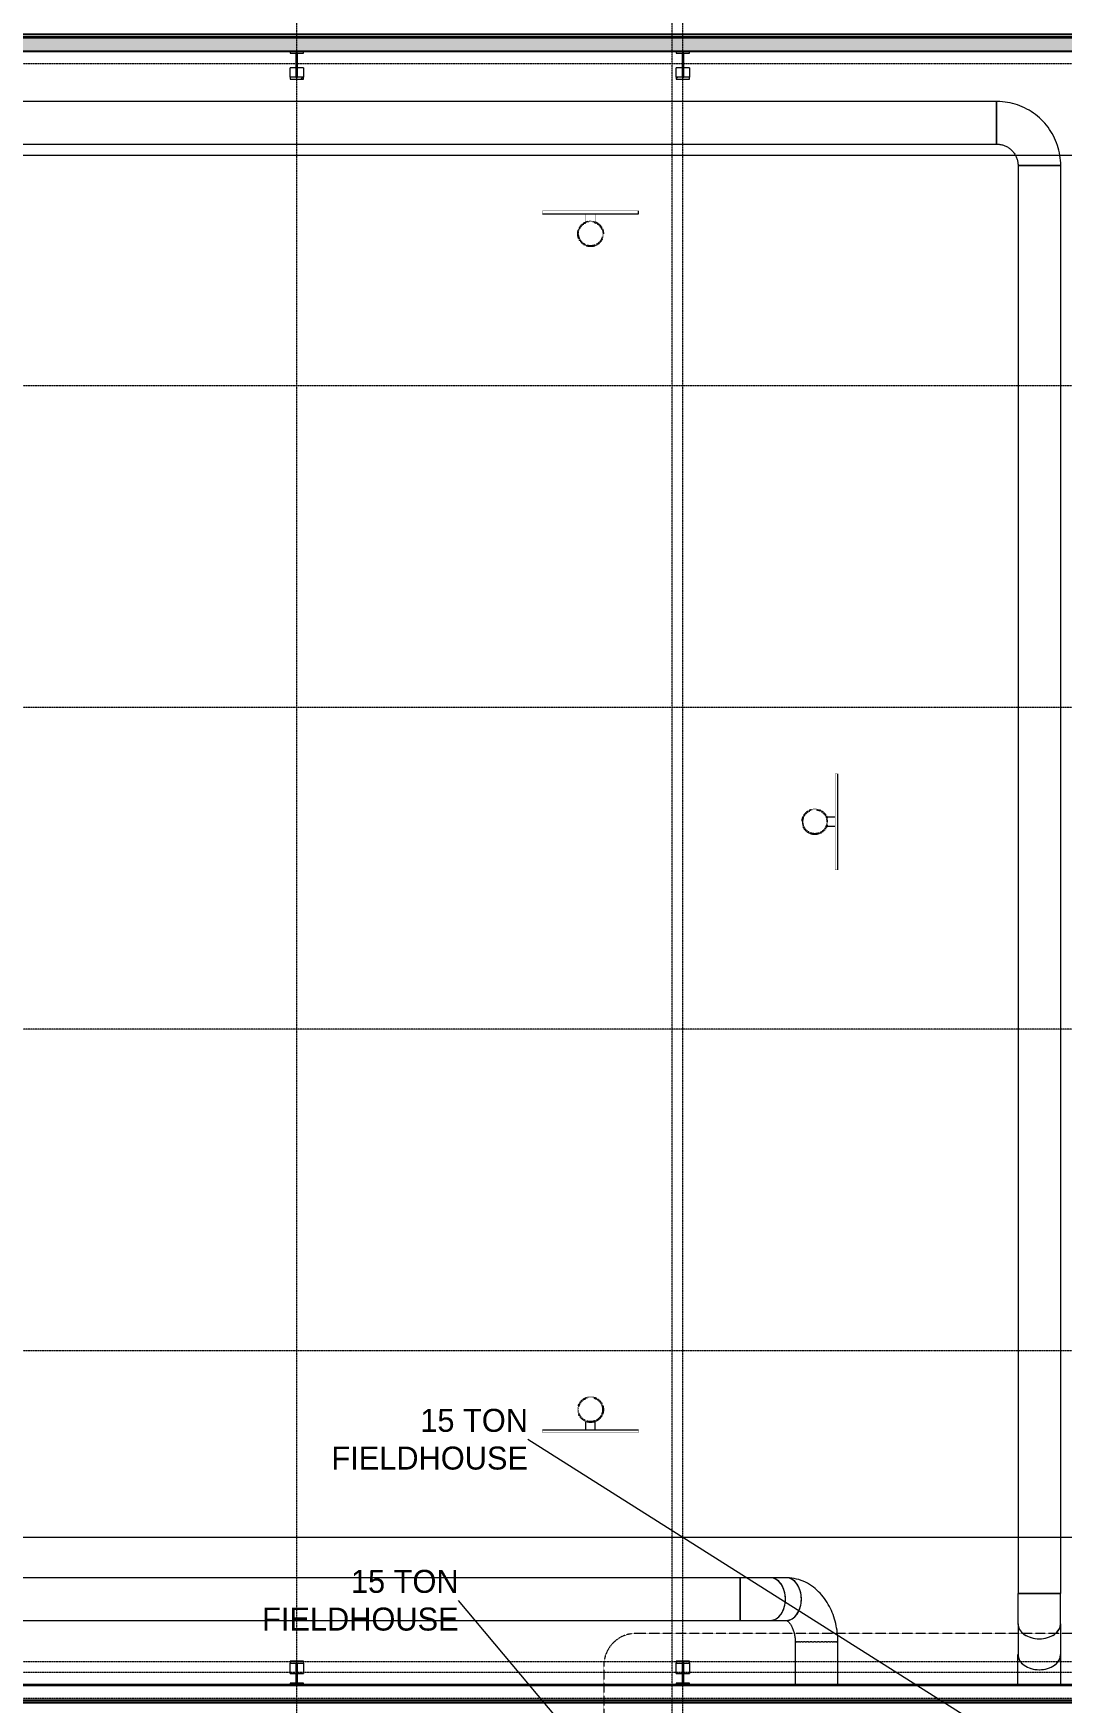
# Model space of a CAD drawing. Header units: inches. Extents: x 21290 to 29249, y -23522 to -20467.
# Drawn here: x 25205 to 25975, y -22373 to -21121 of the extents above; entities that cross this region are included whole.
import ezdxf

# ---------------------------------------------------------------- set-up
doc = ezdxf.new("R2010")
doc.units = ezdxf.units.IN
doc.header["$MEASUREMENT"] = 0
for name, pattern in [('Dash', [0.25, 0.125, -0.125]), ('Dash Dot 3_16_', [0.3125, 0.1875, -0.0625, 0, -0.0625]), ('Grid Line 1_2_', [0.875, 0.5, -0.125, 0.125, -0.125])]:
    doc.linetypes.add(name, pattern=pattern)
for name, color, linetype, lineweight in [('A-ANNO-SYMB', 150, 'Continuous', 9), ('A-WALL', 113, 'Continuous', 9), ('A-WALL-PATT', 111, 'Continuous', 25), ('G-ANNO-SYMB', 111, 'Continuous', 9), ('M-EQPM-IDEN', 50, 'Continuous', 9), ('M-HVAC-DUCT', 70, 'Continuous', 9), ('Q-SPCQ', 91, 'Continuous', 9), ('Q-SPCQ-HDLN', 91, 'Dash', 9), ('S-BEAM', 12, 'Continuous', 9), ('S-GRID', 1, 'Continuous', 9)]:
    doc.layers.add(name, color=color, linetype=linetype, lineweight=lineweight)
doc.styles.add('Century Gothic', font='GOTHIC.TTF', dxfattribs={"height": 17.245342})
pattern_1 = [(225, (25691.39, -22360.053), (19.00703, -19.00703), []), (225, (25691.39, -22388.853), (19.00703, -19.00703), [])]
pattern_2 = [(225, (25401.89, -22360.053), (19.00703, -19.00703), []), (225, (25401.89, -22388.853), (19.00703, -19.00703), [])]

# ---------------------------------------------------------------- blocks, each defined once
blk = doc.blocks.new('Basketball_Backstop-Performance_Sports_Systems-3103-Ceiling_Hung - 27_-0_ to 27_-11 7_8_-706978-Roof Low')
at = {"layer": 'Q-SPCQ-HDLN'}
for p, q in [((36, 0), (-36, 0)), ((-36, 0), (-36, -2.2)), ((-3.5, 0), (-3.5, 6.2)), ((3.5, 0), (3.5, 6.2)), ((36, -2.2), (36, 0)), ((-36, -2.2), (36, -2.2))]:
    blk.add_line(p, q, dxfattribs=at)
for radius in [9.62, 9]:
    blk.add_circle((0, 15.1), radius, dxfattribs=at)
blk = doc.blocks.new('Basketball_Backstop-Performance_Sports_Systems-3103-Ceiling_Hung - 27_-0_ to 27_-11 7_8_-652462-Roof Low')
at = {"layer": 'Q-SPCQ-HDLN'}
for p, q in [((-36, 0), (-36, 2.2)), ((-36, 2.2), (36, 2.2)), ((36, 2.2), (36, 0)), ((36, 0), (-36, 0)), ((-3.5, 0), (-3.5, -6.2)), ((3.5, 0), (3.5, -6.2))]:
    blk.add_line(p, q, dxfattribs=at)
for radius in [9.63, 9]:
    blk.add_circle((0, -15.1), radius, dxfattribs=at)
blk = doc.blocks.new('columns and girder2 - one-1334686-Roof Low')
at = {"layer": 'S-BEAM'}
h = blk.add_hatch(dxfattribs=at)
h.set_pattern_fill('FP_8', color=256, style=0, pattern_type=2)
h.set_pattern_definition(pattern_1)
h.paths.add_polyline_path([(0, -1.3), (-5, -1.3), (-5, -2), (5, -2), (5, -1.3)], flags=0)
h.paths.add_polyline_path([(5, -17), (-5, -17), (-5, -18.5), (5, -18.5)], flags=0)
h.paths.add_polyline_path([(-5, -1204.9), (-5, -1206.4), (5, -1206.4), (5, -1204.9)], flags=0)
h.paths.add_polyline_path([(-5, -1224.3), (-5, -1225.8), (5, -1225.8), (5, -1224.3)], flags=0)
h = blk.add_hatch(dxfattribs=at)
h.set_pattern_fill('FP_8', color=256, style=0, pattern_type=2)
h.set_pattern_definition(pattern_1)
h.paths.add_polyline_path([(-0.6, -2), (-0.6, -17), (0.6, -17), (0.6, -2)], flags=0)
h.paths.add_polyline_path([(-0.6, -1206.4), (-0.6, -1224.3), (0.6, -1224.3), (0.6, -1206.4)], flags=0)
at = {"layer": 'S-BEAM', "lineweight": 15}
for p, q in [((-5, -1.3), (-5, -2)), ((-5, -2), (5, -2)), ((0.6, -2), (-0.6, -2)), ((-0.6, -2), (-0.6, -17)), ((0.6, -17), (0.6, -2)), ((5, -2), (5, -1.3)), ((5, -17), (-5, -17)), ((-5, -17), (-5, -18.5)), ((-5, -18.5), (5, -18.5)), ((-0.6, -17), (0.6, -17)), ((5, -18.5), (5, -17)), ((5, -1204.9), (-5, -1204.9)), ((-5, -1204.9), (-5, -1206.4)), ((-5, -1206.4), (5, -1206.4)), ((0.6, -1206.4), (-0.6, -1206.4)), ((-0.6, -1206.4), (-0.6, -1224.3)), ((0.6, -1224.3), (0.6, -1206.4)), ((5, -1206.4), (5, -1204.9)), ((5, -1224.3), (-5, -1224.3)), ((-5, -1224.3), (-5, -1225.8)), ((-0.6, -1224.3), (0.6, -1224.3)), ((5, -1225.8), (5, -1224.3))]:
    blk.add_line(p, q, dxfattribs=at)
at = {"layer": 'S-BEAM'}
for p, q in [((-5, -17), (-5, -9.2)), ((-0.6, -9.2), (-5, -9.2)), ((5, -9.2), (0.6, -9.2)), ((5, -9.2), (5, -17)), ((-5, -1213.3), (-5, -1206.4)), ((-5, -1213.3), (-0.6, -1213.3)), ((0.6, -1213.3), (5, -1213.3)), ((5, -1206.4), (5, -1213.3))]:
    blk.add_line(p, q, dxfattribs=at)
blk = doc.blocks.new('columns and girder2 - one-V1-Roof Low')
at = {"layer": 'S-BEAM'}
h = blk.add_hatch(dxfattribs=at)
h.set_pattern_fill('FP_9', color=256, style=0, pattern_type=2)
h.set_pattern_definition(pattern_2)
h.paths.add_polyline_path([(0, -1.3), (-5, -1.3), (-5, -2), (5, -2), (5, -1.3)], flags=0)
h.paths.add_polyline_path([(5, -17), (-5, -17), (-5, -18.5), (5, -18.5)], flags=0)
h.paths.add_polyline_path([(-5, -1204.9), (-5, -1206.4), (5, -1206.4), (5, -1204.9)], flags=0)
h.paths.add_polyline_path([(-5, -1224.3), (-5, -1225.8), (5, -1225.8), (5, -1224.3)], flags=0)
h = blk.add_hatch(dxfattribs=at)
h.set_pattern_fill('FP_9', color=256, style=0, pattern_type=2)
h.set_pattern_definition(pattern_2)
h.paths.add_polyline_path([(0.6, -2), (-0.6, -2), (-0.6, -17), (0.6, -17)], flags=0)
h.paths.add_polyline_path([(0.6, -1206.4), (-0.6, -1206.4), (-0.6, -1224.3), (0.6, -1224.3)], flags=0)
at = {"layer": 'S-BEAM', "lineweight": 15}
for p, q in [((-5, -1.3), (-5, -2)), ((-5, -2), (5, -2)), ((0.6, -2), (-0.6, -2)), ((-0.6, -2), (-0.6, -17)), ((0.6, -17), (0.6, -2)), ((5, -2), (5, -1.3)), ((5, -17), (-5, -17)), ((-5, -17), (-5, -18.5)), ((-5, -18.5), (5, -18.5)), ((-0.6, -17), (0.6, -17)), ((5, -18.5), (5, -17)), ((5, -1204.9), (-5, -1204.9)), ((-5, -1204.9), (-5, -1206.4)), ((-5, -1206.4), (5, -1206.4)), ((0.6, -1206.4), (-0.6, -1206.4)), ((-0.6, -1206.4), (-0.6, -1224.3)), ((0.6, -1224.3), (0.6, -1206.4)), ((5, -1206.4), (5, -1204.9)), ((5, -1224.3), (-5, -1224.3)), ((-5, -1224.3), (-5, -1225.8)), ((-0.6, -1224.3), (0.6, -1224.3)), ((5, -1225.8), (5, -1224.3))]:
    blk.add_line(p, q, dxfattribs=at)
at = {"layer": 'S-BEAM'}
for p, q in [((-5, -17), (-5, -9.2)), ((-0.6, -9.2), (-5, -9.2)), ((5, -9.2), (0.6, -9.2)), ((5, -9.2), (5, -17)), ((-5, -1213.3), (-5, -1206.4)), ((-5, -1213.3), (-0.6, -1213.3)), ((0.6, -1213.3), (5, -1213.3)), ((5, -1206.4), (5, -1213.3))]:
    blk.add_line(p, q, dxfattribs=at)
blk = doc.blocks.new('Girt_Z - 10_D-1472864-Roof Low')
at = {"layer": 'S-BEAM'}
for p, q in [((26270.9, -22360.1), (22791.4, -22360.1)), ((26270.9, -22360.2), (22791.4, -22360.2)), ((26263.4, -22359.6), (22799.4, -22359.6))]:
    blk.add_line(p, q, dxfattribs=at)
blk = doc.blocks.new('Round Elbow - 1_0 D-1542880-Roof Low')
at = {"layer": 'M-HVAC-DUCT'}
for p, q in [((-16, 32), (0, 32)), ((0, 32), (16, 32)), ((-32, 0), (-32, 16)), ((-32, -16), (-32, 0))]:
    blk.add_line(p, q, dxfattribs=at)
at = {"layer": 'M-HVAC-DUCT', "flags": 128}
for points in [[(-16, 32), (-16, 31.4), (-16.1, 30.7), (-16.1, 30.1), (-16.2, 29.5), (-16.3, 28.8), (-16.5, 28.2), (-16.6, 27.6), (-16.8, 27), (-17, 26.4), (-17.3, 25.8), (-17.5, 25.2), (-17.8, 24.6), (-18.1, 24), (-18.4, 23.5), (-18.8, 23), (-19.2, 22.4), (-19.6, 21.9), (-20, 21.4), (-20.4, 21), (-20.9, 20.5), (-21.3, 20.1), (-21.8, 19.7), (-22.3, 19.3), (-22.8, 18.9), (-23.4, 18.5), (-23.9, 18.2), (-24.5, 17.9), (-25, 17.6), (-25.6, 17.3), (-26.2, 17.1), (-26.8, 16.9), (-27.4, 16.7), (-28, 16.5), (-28.7, 16.4), (-29.3, 16.2), (-29.9, 16.1), (-30.5, 16.1), (-31.2, 16), (-31.8, 16), (-32, 16)], [(-32, -16), (-30.1, -16), (-28.2, -15.8), (-26.3, -15.7), (-24.4, -15.4), (-22.5, -15), (-20.6, -14.6), (-18.7, -14.1), (-16.9, -13.6), (-15.1, -12.9), (-13.3, -12.2), (-11.6, -11.4), (-9.8, -10.6), (-8.1, -9.7), (-6.5, -8.7), (-4.9, -7.6), (-3.3, -6.5), (-1.8, -5.3), (-0.3, -4.1), (1.1, -2.8), (2.4, -1.4), (3.7, 0), (5, 1.4), (6.2, 2.9), (7.3, 4.5), (8.4, 6.1), (9.4, 7.7), (10.3, 9.4), (11.2, 11.1), (12, 12.8), (12.7, 14.6), (13.4, 16.4), (14, 18.2), (14.5, 20.1), (14.9, 22), (15.3, 23.8), (15.6, 25.7), (15.8, 27.6), (15.9, 29.6), (16, 31.5), (16, 32)]]:
    blk.add_lwpolyline(points, dxfattribs=at)
blk = doc.blocks.new('Round Elbow - 1_0 D-1571915-Roof Low')
at = {"layer": 'M-HVAC-DUCT'}
for p, q in [((25734.3, -22295.1), (25734.3, -22279.1)), ((25734.3, -22311.1), (25734.3, -22295.1))]:
    blk.add_line(p, q, dxfattribs=at)
at = {"layer": 'M-HVAC-DUCT', "flags": 128}
for points in [[(25756.9, -22279.1), (25756, -22279.1), (25755, -22279.1), (25754, -22279.1), (25753, -22279.1), (25752, -22279.1), (25750.9, -22279.1), (25749.8, -22279.1), (25748.6, -22279.1), (25747.5, -22279.1), (25746.3, -22279.1), (25745.1, -22279.1), (25743.9, -22279.1), (25742.7, -22279.1), (25741.4, -22279.1), (25740.2, -22279.1), (25738.9, -22279.1), (25737.6, -22279.1), (25736.4, -22279.1), (25735.1, -22279.1), (25734.3, -22279.1)], [(25734.3, -22311.1), (25735.6, -22311.1), (25736.8, -22311.1), (25738.1, -22311.1), (25739.4, -22311.1), (25740.6, -22311.1), (25741.9, -22311.1), (25743.1, -22311.1), (25744.3, -22311.1), (25745.6, -22311.1), (25746.7, -22311.1), (25747.9, -22311.1), (25749.1, -22311.1), (25750.2, -22311.1), (25751.3, -22311.1), (25752.3, -22311.1), (25753.4, -22311.1), (25754.4, -22311.1), (25755.4, -22311.1), (25756.3, -22311.1), (25756.9, -22311.1)]]:
    blk.add_lwpolyline(points, dxfattribs=at)
at = {"layer": 'M-HVAC-DUCT'}
for start_param, end_param in [(4.712389, 6.283185), (3.141593, 4.712389)]:
    blk.add_ellipse((25756.9, -22295.1), major_axis=(0, 16), ratio=0.707107, start_param=start_param, end_param=end_param, dxfattribs=at)
blk = doc.blocks.new('Round Elbow - 1_0 D-V13-Roof Low')
at = {"layer": 'M-HVAC-DUCT'}
for p, q in [((25775.7, -22327.1), (25775.5, -22327.1)), ((25776.2, -22327.1), (25775.9, -22327.1)), ((25777.3, -22327.1), (25776.7, -22327.1)), ((25778.8, -22327.1), (25778, -22327.1)), ((25780.2, -22327.1), (25779.7, -22327.1)), ((25780.7, -22327.1), (25780.2, -22327.1)), ((25782.9, -22327.1), (25781.7, -22327.1)), ((25785.4, -22327.1), (25784.1, -22327.1)), ((25788, -22327.1), (25786.7, -22327.1)), ((25790.8, -22327.1), (25789.4, -22327.1)), ((25793.6, -22327.1), (25792.2, -22327.1)), ((25796.3, -22327.1), (25794.9, -22327.1)), ((25798.9, -22327.1), (25797.6, -22327.1)), ((25801.2, -22327.1), (25800.1, -22327.1)), ((25802.8, -22327.1), (25802.3, -22327.1)), ((25803.3, -22327.1), (25802.8, -22327.1)), ((25805, -22327.1), (25804.2, -22327.1)), ((25806.3, -22327.1), (25805.7, -22327.1)), ((25807.1, -22327.1), (25806.7, -22327.1)), ((25807.5, -22327.1), (25807.3, -22327.1))]:
    blk.add_line(p, q, dxfattribs=at)
at = {"layer": 'M-HVAC-DUCT', "flags": 128}
for points in [[(25807.5, -22327.1), (25807.5, -22325.3), (25807.4, -22323.6), (25807.3, -22321.9), (25807.1, -22320.1), (25806.9, -22318.4), (25806.6, -22316.7), (25806.3, -22315), (25805.9, -22313.3), (25805.5, -22311.7), (25805, -22310), (25804.5, -22308.4), (25803.9, -22306.7), (25803.3, -22305.1), (25802.7, -22303.6), (25801.9, -22302), (25801.2, -22300.5), (25800.3, -22299), (25799.5, -22297.5), (25798.5, -22296.1), (25797.6, -22294.7), (25796.5, -22293.3), (25795.4, -22292), (25794.3, -22290.7), (25793.1, -22289.5), (25791.8, -22288.3), (25790.5, -22287.1), (25789.2, -22286.1), (25787.8, -22285), (25786.3, -22284.1), (25784.8, -22283.2), (25783.2, -22282.4), (25781.6, -22281.7), (25779.9, -22281), (25778.2, -22280.4), (25776.5, -22280), (25774.7, -22279.6), (25773, -22279.3), (25771.2, -22279.1), (25769.3, -22279.1), (25768.9, -22279.1)], [(25768.9, -22311.1), (25768.9, -22311.1), (25768.9, -22311.1), (25768.9, -22311.1), (25768.9, -22311.1), (25768.9, -22311.1), (25769, -22311.1), (25769.1, -22311.1), (25769.2, -22311.2), (25769.3, -22311.2), (25769.5, -22311.3), (25769.6, -22311.4), (25769.8, -22311.6), (25770, -22311.7), (25770.3, -22311.9), (25770.5, -22312.1), (25770.8, -22312.4), (25771, -22312.7), (25771.3, -22313), (25771.6, -22313.4), (25771.9, -22313.8), (25772.2, -22314.3), (25772.5, -22314.7), (25772.8, -22315.3), (25773.1, -22315.8), (25773.3, -22316.4), (25773.6, -22317), (25773.8, -22317.6), (25774.1, -22318.3), (25774.3, -22319), (25774.5, -22319.7), (25774.7, -22320.4), (25774.9, -22321.2), (25775, -22322), (25775.2, -22322.8), (25775.3, -22323.6), (25775.4, -22324.4), (25775.4, -22325.2), (25775.5, -22326), (25775.5, -22326.8), (25775.5, -22327.1)]]:
    blk.add_lwpolyline(points, dxfattribs=at)
at = {"layer": 'M-HVAC-DUCT'}
for start_param, end_param in [(4.712389, 6.283185), (3.141593, 4.712389)]:
    blk.add_ellipse((25768.9, -22295.1), major_axis=(0, 16), ratio=0.707107, start_param=start_param, end_param=end_param, dxfattribs=at)
blk = doc.blocks.new('Round Elbow - 1_0 D-V15-Roof Low')
at = {"layer": 'M-HVAC-DUCT', "flags": 128}
for points in [[(25942.5, -22358.8), (25942.5, -22358.1), (25942.5, -22356.8), (25942.5, -22355.5), (25942.5, -22354.2), (25942.5, -22353), (25942.5, -22351.7), (25942.5, -22350.5), (25942.5, -22349.3), (25942.5, -22348.1), (25942.5, -22346.9), (25942.5, -22345.7), (25942.5, -22344.6), (25942.5, -22343.4), (25942.5, -22342.3), (25942.5, -22341.3), (25942.5, -22340.2), (25942.5, -22339.2), (25942.5, -22338.2), (25942.5, -22337.3), (25942.5, -22336.7)], [(25974.5, -22336.7), (25974.5, -22337.6), (25974.5, -22338.6), (25974.5, -22339.6), (25974.5, -22340.6), (25974.5, -22341.7), (25974.5, -22342.7), (25974.5, -22343.9), (25974.5, -22345), (25974.5, -22346.1), (25974.5, -22347.3), (25974.5, -22348.5), (25974.5, -22349.7), (25974.5, -22351), (25974.5, -22352.2), (25974.5, -22353.4), (25974.5, -22354.7), (25974.5, -22356), (25974.5, -22357.3), (25974.5, -22358.5), (25974.5, -22358.8)]]:
    blk.add_lwpolyline(points, dxfattribs=at)
at = {"layer": 'M-HVAC-DUCT'}
for start_param, end_param in [(3.141593, 4.712389), (4.712389, 6.283185)]:
    blk.add_ellipse((25958.5, -22336.7), major_axis=(16, 0), ratio=0.707107, start_param=start_param, end_param=end_param, dxfattribs=at)

msp = doc.modelspace()

# ---------------------------------------------------------------- hatches: boundary and pattern name
at = {"layer": 'A-WALL-PATT', "lineweight": 9}
h = msp.add_hatch(dxfattribs=at)
h.set_pattern_fill('FP_4', color=256, style=0, pattern_type=2)
h.set_pattern_definition([(0, (0, 0), (0, 24), []), (90, (0, 0), (-24, 1e-15), [])])
h.paths.add_polyline_path([(24468.86075, -21124.30281), (26271.39023, -21124.30281), (26271.39023, -21123.30281), (22780.26523, -21123.30281), (22780.26523, -21124.30281), (24398.67525, -21124.30281)], flags=0)
h = msp.add_hatch(dxfattribs=at)
h.set_pattern_fill('FP_5', color=256, style=0, pattern_type=2)
h.set_pattern_definition([(161.57, (0.96, 0.96), (-7.6802237, -0.0009796), [0, -54.643, 6.067, 0]), (18.43, (-0.96, 0.96), (-7.6802237, 0.0009796), [0, -54.643, 6.067, 0]), (108.43, (0.96, 0.96), (3.8382953, -19.20136532), [18.211, -42.499]), (71.57, (-0.96, 0.96), (3.8382953, 19.20136532), [18.211, -42.499])])
h.paths.add_polyline_path([(24468.86075, -21134.30281), (26271.39023, -21134.30281), (26271.39023, -21124.30281), (22780.26523, -21124.30281), (22780.26523, -21134.30281), (24398.67525, -21134.30281)], flags=0)
at = {"layer": 'A-WALL-PATT', "lineweight": 9, "transparency": 33554649}
msp.add_hatch(color=256, dxfattribs=at).paths.add_polyline_path([(24574.139, -22372.60634), (26272.57773, -22372.60634), (26272.57773, -22371.03154), (22778.95173, -22371.03154), (22778.95173, -22372.60634), (24539.04625, -22372.60634)], flags=0)

# ---------------------------------------------------------------- linework, layer by layer
at = {"layer": 'A-ANNO-SYMB', "linetype": 'Dash Dot 3_16_'}
for p, q in [((26317.68306, -22320.82089), (25656.11141, -22320.82089)), ((25632.11141, -22344.82089), (25632.11141, -22906.45287))]:
    msp.add_line(p, q, dxfattribs=at)
msp.add_arc((25656.11141, -22344.82089), 24, 90, 180, dxfattribs=at)
at = {"layer": 'A-WALL', "lineweight": 25}
for p, q in [((26283.89023, -21121.80281), (22778.88923, -21121.80281)), ((22780.26523, -21134.30281), (26271.39023, -21134.30281)), ((26272.57773, -22371.03154), (22778.95173, -22371.03154)), ((22778.95173, -22372.60634), (26272.57773, -22372.60634))]:
    msp.add_line(p, q, dxfattribs=at)
at = {"layer": 'A-WALL'}
for p, q in [((22780.26523, -21123.30281), (26271.39023, -21123.30281)), ((22780.26523, -21124.30281), (26271.39023, -21124.30281)), ((22795.69009, -22358.80281), (26267.09036, -22358.80281))]:
    msp.add_line(p, q, dxfattribs=at)
at = {"layer": 'G-ANNO-SYMB'}
for p, q in [((26555.82365, -21212.52261), (22772.63634, -21212.52261)), ((26513.61515, -22248.83309), (21679.2435, -22248.83309))]:
    msp.add_line(p, q, dxfattribs=at)
at = {"layer": 'M-EQPM-IDEN', "color": 153}
for p, q in [((26119.01523, -22519.49031), (25575.23146, -22175.34503)), ((25710.39023, -22519.49031), (25523.23146, -22296.09492))]:
    msp.add_line(p, q, dxfattribs=at)
at = {"layer": 'M-HVAC-DUCT'}
for p, q in [((25926.54379, -21171.92781), (24560.54379, -21171.92781)), ((25926.54379, -21171.92781), (25926.54379, -21203.92781)), ((24560.54379, -21203.92781), (25926.54379, -21203.92781)), ((25942.54379, -21219.92781), (25942.54379, -22290.8862)), ((25942.54379, -21219.92781), (25974.54379, -21219.92781)), ((25974.54379, -22290.8862), (25974.54379, -21219.92781)), ((25734.28059, -22279.05281), (22905.99336, -22279.05281)), ((25734.28059, -22279.05281), (25734.28059, -22311.05281)), ((25768.85656, -22279.05281), (25756.908, -22279.05281)), ((25974.54379, -22290.8862), (25942.54379, -22290.8862)), ((22905.99336, -22311.05281), (25734.28059, -22311.05281)), ((25756.908, -22311.05281), (25768.85656, -22311.05281)), ((25942.54379, -22313.51362), (25942.54379, -22336.71701)), ((25974.54379, -22336.71701), (25974.54379, -22313.51362)), ((25775.48398, -22327.05281), (25775.48398, -22358.80281)), ((25775.72705, -22327.05281), (25775.86353, -22327.05281)), ((25776.2241, -22327.05281), (25776.70241, -22327.05281)), ((25777.29119, -22327.05281), (25777.99043, -22327.05281)), ((25778.74813, -22327.05281), (25779.7029, -22327.05281)), ((25780.65098, -22327.05281), (25781.82473, -22327.05281)), ((25782.88606, -22327.05281), (25784.09718, -22327.05281)), ((25785.35981, -22327.05281), (25786.67395, -22327.05281)), ((25788.01964, -22327.05281), (25789.39688, -22327.05281)), ((25790.78474, -22327.05281), (25792.18322, -22327.05281)), ((25793.57107, -22327.05281), (25794.94831, -22327.05281)), ((25796.294, -22327.05281), (25797.60814, -22327.05281)), ((25798.83972, -22327.05281), (25800.08189, -22327.05281)), ((25801.2231, -22327.05281), (25802.2944, -22327.05281)), ((25803.27951, -22327.05281), (25804.17844, -22327.05281)), ((25804.97752, -22327.05281), (25805.67676, -22327.05281)), ((25806.31867, -22327.05281), (25806.651, -22327.05281)), ((25807.10442, -22327.05281), (25807.2409, -22327.05281)), ((25807.48398, -22358.80281), (25807.48398, -22327.05281))]:
    msp.add_line(p, q, dxfattribs=at)
for centre, major_axis, ratio, start_param, end_param in [((25756.908, -22295.05281), (0, 16), 0.7071067812, 4.7123889804, 6.2831853072), ((25768.85656, -22295.05281), (0, 16), 0.7071067812, 4.7123889804, 6.2831853072), ((25756.908, -22295.05281), (0, 16), 0.7071067812, 3.1415926536, 4.7123889804), ((25768.85656, -22295.05281), (0, 16), 0.7071067812, 3.1415926536, 4.7123889804), ((25958.54379, -22313.51362), (16, 0), 0.7071067811, 3.1415926536, 4.7123889804), ((25958.54379, -22313.51362), (16, 0), 0.7071067811, 4.7123889804, 6.2831853072), ((25958.54379, -22336.71701), (-16, 0), 0.7071067811, 0, 1.5707963268), ((25958.54379, -22336.71701), (16, 0), 0.7071067811, 4.7123889804, 6.2831853072)]:
    msp.add_ellipse(centre, major_axis=major_axis, ratio=ratio, start_param=start_param, end_param=end_param, dxfattribs=at)
at = {"layer": 'S-GRID', "linetype": 'Grid Line 1_2_'}
for p, q in [((25401.89023, -23275.7461), (25401.89023, -20589.47733)), ((25691.39023, -23275.7461), (25691.39023, -20589.47733)), ((25401.89023, -23275.7461), (25401.89023, -20724.9518)), ((25683.39023, -23275.7461), (25683.39023, -20724.9518)), ((25691.39023, -23275.7461), (25691.39023, -20724.9518)), ((26557.32365, -21124.30281), (21423.73698, -21124.30281)), ((26557.32365, -21134.30281), (21423.73698, -21134.30281)), ((26557.32365, -21143.80281), (21423.73698, -21143.80281)), ((26557.32365, -21385.05281), (21423.73698, -21385.05281)), ((26557.32365, -21385.05281), (21423.73698, -21385.05281)), ((26557.32365, -21626.30281), (21423.73698, -21626.30281)), ((26557.32365, -21626.30281), (21423.73698, -21626.30281)), ((26557.32365, -21867.55281), (21423.73698, -21867.55281)), ((26557.32365, -21867.55281), (21423.73698, -21867.55281)), ((26557.32365, -22108.80281), (21423.73698, -22108.80281)), ((26557.32365, -22108.80281), (21423.73698, -22108.80281)), ((26557.32365, -22342.05281), (21519.73698, -22342.05281)), ((26557.32365, -22350.05281), (21423.73698, -22350.05281)), ((26557.32365, -22359.55281), (21423.73698, -22359.55281)), ((26557.32365, -22359.55281), (21423.73698, -22359.55281)), ((26557.32365, -22369.55281), (21423.73698, -22369.55281))]:
    msp.add_line(p, q, dxfattribs=at)

# ---------------------------------------------------------------- block references
at = {"layer": 'M-HVAC-DUCT'}
for name, p, rotation in [('Round Elbow - 1_0 D-1542880-Roof Low', (25958.54379, -21187.92781), 90), ('Round Elbow - 1_0 D-1571915-Roof Low', (48253.5966, 3443.39439), 270)]:
    msp.add_blockref(name, p, dxfattribs=dict(at, rotation=rotation))
for name in ['Round Elbow - 1_0 D-1571915-Roof Low', 'Round Elbow - 1_0 D-V13-Roof Low', 'Round Elbow - 1_0 D-V15-Roof Low']:
    msp.add_blockref(name, (0, 0), dxfattribs=at)
at = {"layer": 'Q-SPCQ'}
for name, p, rotation in [('Basketball_Backstop-Performance_Sports_Systems-3103-Ceiling_Hung - 27_-0_ to 27_-11 7_8_-706978-Roof Low', (25622.16879, -21256.05281), 180), ('Basketball_Backstop-Performance_Sports_Systems-3103-Ceiling_Hung - 27_-0_ to 27_-11 7_8_-706978-Roof Low', (25805.39023, -21712.05281), 89.99999999990293), ('Basketball_Backstop-Performance_Sports_Systems-3103-Ceiling_Hung - 27_-0_ to 27_-11 7_8_-652462-Roof Low', (25622.16879, -22168.05281), 180)]:
    msp.add_blockref(name, p, dxfattribs=dict(at, rotation=rotation))
at = {"layer": 'S-BEAM', "rotation": 180}
for name, p in [('columns and girder2 - one-V1-Roof Low', (25401.89023, -22360.05281)), ('columns and girder2 - one-1334686-Roof Low', (25691.39023, -22360.05281))]:
    msp.add_blockref(name, p, dxfattribs=at)
at = {"layer": 'S-BEAM'}
msp.add_blockref('Girt_Z - 10_D-1472864-Roof Low', (0, 0), dxfattribs=at)

# ---------------------------------------------------------------- texts
at = {"layer": 'M-EQPM-IDEN', "char_height": 17.245342, "width": 161.352, "attachment_point": 3, "line_spacing_factor": 0.984117, "style": 'Century Gothic'}
for insert in [(25575.23146, -22152.3854), (25523.23146, -22273.13529)]:
    msp.add_mtext('15 TON\\PFIELDHOUSE', dxfattribs=dict(at, insert=insert))

doc.saveas('drawing.dxf')
